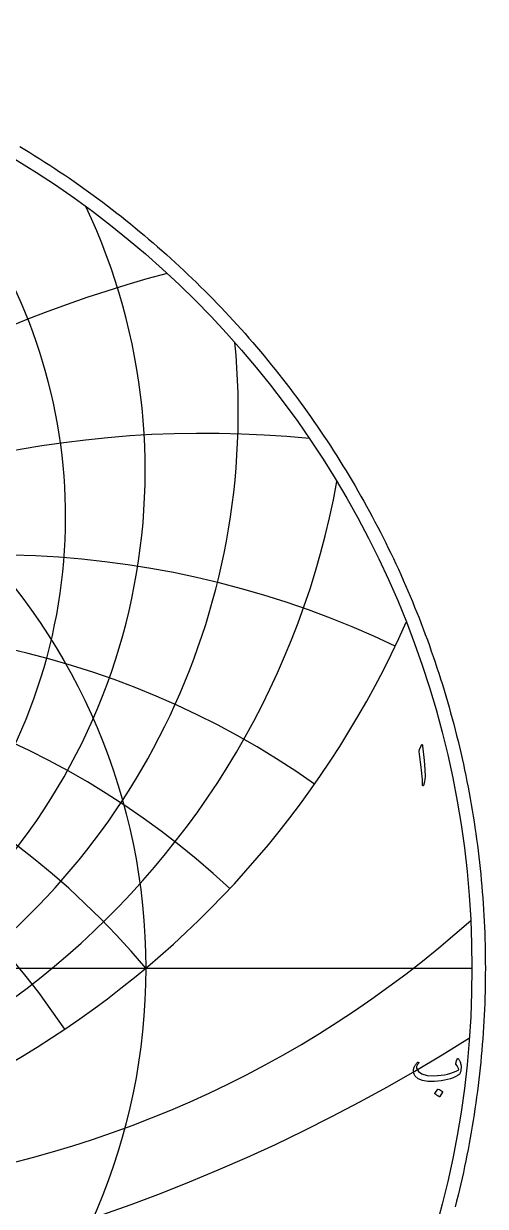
# Model space of a CAD drawing. Header units: millimetres. Extents: x -62 to 62, y -62 to 63.
# Drawn here: x 31.9 to 61.6, y -15.3 to 60.8 of the extents above; entities that cross this region are included whole.
import ezdxf

# ---------------------------------------------------------------- set-up
doc = ezdxf.new("R2010")
doc.units = ezdxf.units.MM
for name, color, linetype in [('CUT_OUTER', 1, 'Continuous'), ('ENGRAVE', 7, 'Continuous'), ('ENGRAVE_FINE', 8, 'Continuous'), ('TEXT', 5, 'Continuous')]:
    doc.layers.add(name, color=color, linetype=linetype)

msp = doc.modelspace()

# ---------------------------------------------------------------- linework, layer by layer
at = {"layer": 'CUT_OUTER'}
msp.add_lwpolyline([(31.6752, 52.8468), (31.9988, 52.6515), (32.3213, 52.4541), (32.6425, 52.2548), (32.9625, 52.0535), (33.2813, 51.8503), (33.5988, 51.6451), (33.9151, 51.438), (34.2301, 51.2289), (34.5438, 51.0179), (34.8562, 50.805), (35.1672, 50.5902), (35.477, 50.3734), (35.7854, 50.1548), (36.0925, 49.9343), (36.3982, 49.7119), (36.7025, 49.4876), (37.0055, 49.2615), (37.307, 49.0335), (37.6072, 48.8037), (37.906, 48.572), (38.2033, 48.3385), (38.4992, 48.1032), (38.7936, 47.866), (39.0866, 47.6271), (39.3781, 47.3864), (39.6681, 47.1439), (39.9566, 46.8996), (40.2436, 46.6535), (40.5291, 46.4057), (40.8131, 46.1562), (41.0955, 45.9049), (41.3764, 45.6519), (41.6558, 45.3971), (41.9335, 45.1407), (42.2097, 44.8825), (42.4843, 44.6227), (42.7573, 44.3612), (43.0287, 44.098), (43.2985, 43.8331), (43.5666, 43.5666), (43.8331, 43.2985), (44.098, 43.0287), (44.3612, 42.7573), (44.6227, 42.4843), (44.8825, 42.2097), (45.1407, 41.9335), (45.3971, 41.6558), (45.6519, 41.3764), (45.9049, 41.0955), (46.1562, 40.8131), (46.4057, 40.5291), (46.6535, 40.2436), (46.8996, 39.9566), (47.1439, 39.6681), (47.3864, 39.3781), (47.6271, 39.0866), (47.866, 38.7936), (48.1032, 38.4992), (48.3385, 38.2033), (48.572, 37.906), (48.8037, 37.6072), (49.0335, 37.307), (49.2615, 37.0055), (49.4876, 36.7025), (49.7119, 36.3982), (49.9343, 36.0925), (50.1548, 35.7854), (50.3734, 35.477), (50.5902, 35.1672), (50.805, 34.8562), (51.0179, 34.5438), (51.2289, 34.2301), (51.438, 33.9151), (51.6451, 33.5988), (51.8503, 33.2813), (52.0535, 32.9625), (52.2548, 32.6425), (52.4541, 32.3213), (52.6515, 31.9988), (52.8468, 31.6752), (53.0402, 31.3503), (53.2315, 31.0243), (53.4209, 30.6971), (53.6082, 30.3687), (53.7936, 30.0392), (53.9769, 29.7085), (54.1581, 29.3768), (54.3374, 29.0439), (54.5146, 28.71), (54.6897, 28.3749), (54.8628, 28.0388), (55.0338, 27.7017), (55.2027, 27.3635), (55.3696, 27.0242), (55.5344, 26.684), (55.697, 26.3427), (55.8576, 26.0005), (56.0161, 25.6573), (56.1725, 25.3131), (56.3267, 24.9679), (56.4789, 24.6218), (56.6289, 24.2748), (56.7768, 23.9269), (56.9225, 23.5781), (57.0661, 23.2284), (57.2076, 22.8778), (57.3469, 22.5263), (57.484, 22.174), (57.619, 21.8209), (57.7518, 21.4669), (57.8824, 21.1122), (58.0109, 20.7566), (58.1372, 20.4003), (58.2612, 20.0432), (58.3831, 19.6853), (58.5028, 19.3267), (58.6203, 18.9674), (58.7356, 18.6073), (58.8486, 18.2466), (58.9595, 17.8852), (59.0681, 17.5231), (59.1745, 17.1603), (59.2787, 16.7969), (59.3807, 16.4328), (59.4804, 16.0682), (59.5778, 15.7029), (59.6731, 15.3371), (59.7661, 14.9706), (59.8568, 14.6036), (59.9453, 14.2361), (60.0315, 13.868), (60.1154, 13.4994), (60.1971, 13.1303), (60.2766, 12.7606), (60.3537, 12.3906), (60.4286, 12.02), (60.5012, 11.649), (60.5716, 11.2775), (60.6396, 10.9057), (60.7054, 10.5334), (60.7689, 10.1607), (60.8301, 9.7876), (60.889, 9.4142), (60.9456, 9.0404), (61, 8.6663), (61.052, 8.2919), (61.1017, 7.9171), (61.1491, 7.542), (61.1943, 7.1667), (61.2371, 6.7911), (61.2776, 6.4152), (61.3158, 6.0391), (61.3517, 5.6627), (61.3853, 5.2862), (61.4166, 4.9094), (61.4456, 4.5325), (61.4722, 4.1554), (61.4966, 3.7781), (61.5186, 3.4007), (61.5383, 3.0232), (61.5557, 2.6455), (61.5708, 2.2678), (61.5835, 1.89), (61.5939, 1.512), (61.6021, 1.1341), (61.6079, 0.7561), (61.6113, 0.378), (61.6125, 0), (61.6113, -0.378), (61.6079, -0.7561), (61.6021, -1.1341), (61.5939, -1.512), (61.5835, -1.89), (61.5708, -2.2678), (61.5557, -2.6455), (61.5383, -3.0232), (61.5186, -3.4007), (61.4966, -3.7781), (61.4722, -4.1554), (61.4456, -4.5325), (61.4166, -4.9094), (61.3853, -5.2862), (61.3517, -5.6627), (61.3158, -6.0391), (61.2776, -6.4152), (61.2371, -6.7911), (61.1943, -7.1667), (61.1491, -7.542), (61.1017, -7.9171), (61.052, -8.2919), (61, -8.6663), (60.9456, -9.0404), (60.889, -9.4142), (60.8301, -9.7876), (60.7689, -10.1607), (60.7054, -10.5334), (60.6396, -10.9057), (60.5716, -11.2775), (60.5012, -11.649), (60.4286, -12.02), (60.3537, -12.3906), (60.2766, -12.7606), (60.1971, -13.1303), (60.1154, -13.4994), (60.0315, -13.868), (59.9453, -14.2361), (59.8568, -14.6036), (59.7661, -14.9706), (59.6731, -15.3371)], dxfattribs=at)
at = {"layer": 'ENGRAVE'}
msp.add_lwpolyline([(-60.75, 0), (60.75, 0)], dxfattribs=at)
for radius in [60.75, 39.7663]:
    msp.add_circle((0, 0), radius, dxfattribs=at)
for centre, radius, start, end in [((0, 29.0253), 34.6141, 124.801633, 55.198367), ((0, 32.0053), 39.7351, 154.69046, 25.30954), ((0, 35.8091), 45.7239, 174.434401, 5.565599), ((0, 40.7629), 52.9207, 190.30301, 349.69699), ((0, 47.3916), 61.8654, 203.97548, 336.02452), ((0, -33.3679), 51.9112, 40, 140), ((0, -33.3679), 51.9112, 40, 140), ((14.6131, 54.537), 69.0593, 276.018696, 311.831683)]:
    msp.add_arc(centre, radius, start, end, dxfattribs=at)
at = {"layer": 'ENGRAVE_FINE'}
for centre, radius, start, end in [((61.8654, -33.3679), 80.7595, 104.862362, 164.907439), ((61.8654, -33.3679), 80.7595, 104.862362, 164.907439), ((43.5587, -33.3679), 67.7653, 84.288008, 160.73486), ((43.5587, -33.3679), 67.7653, 84.288008, 160.73486), ((29.971, -33.3679), 59.9419, 64.455888, 156.265262), ((29.971, -33.3679), 59.9419, 64.455888, 156.265262), ((18.8941, -33.3679), 55.2428, 54.931125, 151.40453), ((18.8941, -33.3679), 55.2428, 54.931125, 151.40453), ((-9.1533, -33.3679), 52.712, 33.966107, 133.101185), ((-9.1533, -33.3679), 52.712, 33.966107, 133.101185), ((9.1533, -33.3679), 52.712, 46.898815, 146.033893), ((9.1533, -33.3679), 52.712, 46.898815, 146.033893), ((0, 91.2685), 113.3114, 237.678517, 302.321483)]:
    msp.add_arc(centre, radius, start, end, dxfattribs=at)
at = {"layer": 'TEXT'}
for points in [[(57.4772, 14.295), (57.5139, 14.3659), (57.5433, 14.3908), (57.5656, 14.3697), (57.5807, 14.3027), (57.6689, 13.3637), (57.7213, 12.7875), (57.733, 12.3271), (57.7041, 11.9827), (57.6344, 11.7542), (57.6217, 11.7355), (57.6104, 11.7255), (57.6006, 11.724), (57.5922, 11.7312), (57.5855, 11.7425), (57.5807, 11.7571), (57.5778, 11.775), (57.5769, 11.7964), (57.5769, 11.9623), (57.5692, 12.1384), (57.5539, 12.3245), (57.5309, 12.5207), (57.5259, 12.5719), (57.5108, 12.7103), (57.4856, 12.936), (57.4504, 13.2488), (57.3661, 13.9424), (57.3642, 13.9793), (57.3661, 14.0133), (57.3719, 14.0445), (57.3814, 14.0727)], [(59.8879, -5.8344), (59.9137, -5.8668), (59.9373, -5.9025), (59.9587, -5.9415), (59.978, -5.9839), (59.9951, -6.0294), (60.0101, -6.0778), (60.0229, -6.129), (60.0336, -6.1832), (60.0475, -6.2919), (60.0508, -6.3997), (60.0436, -6.5065), (60.0259, -6.6124), (59.9991, -6.7068), (59.9646, -6.7829), (59.9224, -6.8409), (59.8726, -6.8806), (59.7145, -6.9642), (59.5469, -7.0387), (59.3696, -7.1041), (59.1828, -7.1604), (58.9864, -7.2071), (58.7804, -7.2437), (58.5649, -7.2703), (58.3397, -7.2869), (57.9177, -7.2825), (57.5713, -7.2236), (57.3007, -7.1101), (57.1057, -6.942), (57.0257, -6.8105), (56.9888, -6.6689), (56.9951, -6.5173), (57.0444, -6.3556), (57.061, -6.3208), (57.0803, -6.2852), (57.1022, -6.2489), (57.1268, -6.2119), (57.154, -6.1742), (57.1838, -6.1357), (57.2163, -6.0966), (57.2513, -6.0567), (57.2631, -6.0454), (57.2753, -6.0385), (57.288, -6.0359), (57.3012, -6.0375), (57.31, -6.0409), (57.3175, -6.0471), (57.3234, -6.0562), (57.328, -6.0682), (57.3301, -6.0795), (57.3289, -6.0902), (57.3244, -6.1005), (57.3165, -6.1104), (57.2837, -6.1494), (57.2542, -6.1899), (57.2281, -6.2318), (57.2054, -6.2751), (57.1898, -6.3166), (57.1814, -6.3566), (57.1802, -6.3951), (57.1862, -6.4323), (57.306, -6.649), (57.5311, -6.8011), (57.8616, -6.8885), (58.2976, -6.9113), (58.5372, -6.9021), (58.7656, -6.8821), (58.9827, -6.8513), (59.1886, -6.8097), (59.3834, -6.7574), (59.5675, -6.6943), (59.7408, -6.6204), (59.9033, -6.5357), (59.8875, -6.4567), (59.8515, -6.369), (59.7955, -6.2727), (59.7193, -6.1678), (59.7169, -6.1578), (59.7174, -6.1391), (59.7208, -6.1118), (59.727, -6.0759), (59.7287, -6.0723), (59.7299, -6.0692), (59.7306, -6.0665), (59.7308, -6.0644), (59.7433, -6.0155), (59.7615, -5.9609), (59.7854, -5.9005), (59.8151, -5.8344), (59.8283, -5.8143), (59.8448, -5.8076), (59.8647, -5.8143), (59.8879, -5.8344)], [(58.5505, -7.7851), (58.5553, -7.7803), (58.562, -7.7774), (58.5706, -7.7764), (58.5811, -7.7774), (58.6556, -7.8076), (58.7258, -7.8445), (58.7917, -7.888), (58.8532, -7.9383), (58.8592, -7.946), (58.8619, -7.9537), (58.8611, -7.9613), (58.8571, -7.969), (58.6769, -8.2603), (58.6702, -8.2672), (58.6616, -8.2689), (58.6511, -8.2653), (58.6386, -8.2564), (58.6278, -8.2488), (58.6108, -8.2373), (58.5876, -8.2219), (58.5581, -8.2028), (58.522, -8.1798), (58.4786, -8.153), (58.4281, -8.1223), (58.3704, -8.0878), (58.3627, -8.0821), (58.3589, -8.0763), (58.3589, -8.0706), (58.3627, -8.0648)]]:
    msp.add_lwpolyline(points, close=True, dxfattribs=at)

doc.saveas('drawing.dxf')
